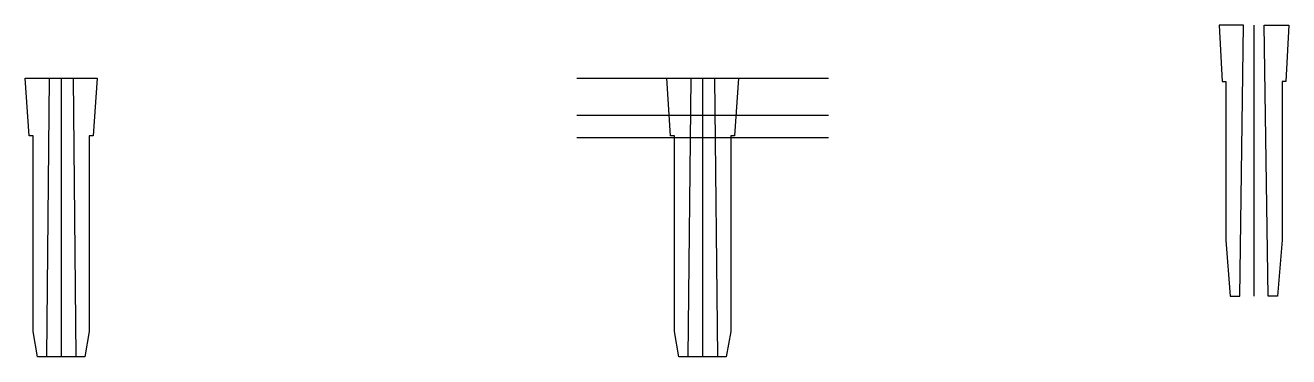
# Model space of a CAD drawing. Header units: millimetres. Extents: x 1539 to 2393, y 813 to 1037.
import ezdxf

# ---------------------------------------------------------------- set-up
doc = ezdxf.new("R2010")
doc.units = ezdxf.units.MM
doc.layers.add('Pico', color=2, linetype='Continuous')

msp = doc.modelspace()

# ---------------------------------------------------------------- linework, layer by layer
for p, q in [((2369.1, 1037.09), (2369.1, 854.09)), ((1555.27, 1001.31), (1553.27, 813.31)), ((1563.27, 1001.31), (1563.27, 813.31)), ((1571.27, 1001.31), (1573.27, 813.31)), ((1911.61, 1001.31), (2081.61, 1001.31)), ((1988.61, 1001.31), (1986.61, 813.31)), ((1996.61, 1001.31), (1996.61, 813.31)), ((2004.61, 1001.31), (2006.61, 813.31)), ((1911.61, 976.31), (2081.61, 976.31)), ((1911.61, 961.31), (2081.61, 961.31))]:
    msp.add_line(p, q)
for points in [[(1582.27, 962.39), (1582.27, 830.31), (1579.27, 813.31), (1547.27, 813.31), (1544.27, 830.31), (1544.27, 962.39), (1541.68, 962.39), (1539.02, 1001.31), (1587.52, 1001.31), (1584.87, 962.39)], [(2015.61, 962.39), (2015.61, 830.31), (2012.61, 813.31), (1980.61, 813.31), (1977.61, 830.31), (1977.61, 962.39), (1975.01, 962.39), (1972.36, 1001.31), (2020.86, 1001.31), (2018.2, 962.39)]]:
    msp.add_lwpolyline(points, close=True)
at = {"layer": 'Pico'}
for points in [[(2350.1, 892.09), (2353.1, 854.09), (2359.6, 854.09), (2362.1, 1037.09), (2345.6, 1037.09), (2347.6, 999.09), (2350.1, 999.09)], [(2388.1, 892.09), (2385.1, 854.09), (2378.6, 854.09), (2376.1, 1037.09), (2392.6, 1037.09), (2390.6, 999.09), (2388.1, 999.09)]]:
    msp.add_lwpolyline(points, close=True, dxfattribs=at)

doc.saveas('drawing.dxf')
